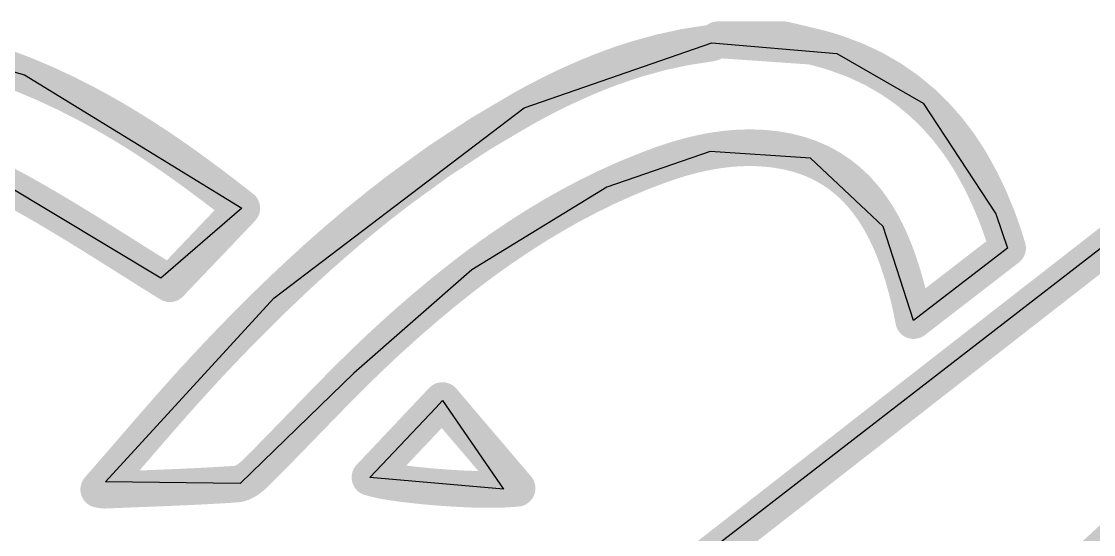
# Model space of a CAD drawing. Header units: millimetres. Extents: x 34 to 168, y 52 to 76.
# Drawn here: x 41.602 to 44.524, y 66.735 to 68.135 of the extents above; entities that cross this region are included whole.
import ezdxf

# ---------------------------------------------------------------- set-up
doc = ezdxf.new("R2010")
doc.units = ezdxf.units.MM
doc.layers.add('TopOverlay', color=2, linetype='Continuous')

msp = doc.modelspace()

# ---------------------------------------------------------------- linework, layer by layer
at = {"layer": 'TopOverlay'}
for p, q in [((41.27283084, 68.08511401999999), (41.60996504, 67.98941698)), ((42.97244644, 67.89908442), (43.48395164, 68.07700634)), ((43.48395164, 68.07700634), (43.82478662, 68.04787254)), ((43.82478662, 68.04787254), (44.05951818, 67.91201556)), ((41.60996504, 67.98941698), (42.20262323999999, 67.62555182)), ((44.05951818, 67.91201556), (44.25811823999999, 67.60988001999999)), ((42.29023546, 67.38032244), (42.97244644, 67.89908442)), ((42.77783164, 66.15054334), (44.87921174, 67.7764583)), ((43.47941774, 67.78071788), (43.19728978, 67.68287708)), ((43.75250076, 67.76175932), (43.47941774, 67.78071788)), ((43.95093826, 67.57597609999999), (43.75250076, 67.76175932)), ((41.98207504, 67.43471908), (41.55121992, 67.69369748)), ((43.19728978, 67.68287708), (42.82966288, 67.45717776)), ((42.20262323999999, 67.62555182), (41.98207504, 67.43471908)), ((44.25811823999999, 67.60988001999999), (44.28986824, 67.51689062)), ((44.03388704, 67.31905001999999), (43.95093826, 67.57597609999999)), ((44.28986824, 67.51689062), (44.03388704, 67.31905001999999)), ((42.82966288, 67.45717776), (42.50802014, 67.17581434)), ((41.83102632, 66.87940395999999), (42.29023546, 67.38032244)), ((42.50802014, 67.17581434), (42.19778708, 66.87475322)), ((42.7312328, 67.0814), (42.74951064, 67.10078782)), ((42.74951064, 67.10078782), (42.91630228, 66.85894171999999)), ((42.55194943999999, 66.89123782), (42.7312328, 67.0814)), ((42.91630228, 66.85894171999999), (42.55194943999999, 66.89123782)), ((42.19778708, 66.87475322), (41.83102632, 66.87940395999999))]:
    msp.add_line(p, q, dxfattribs=at)
at = {"layer": 'TopOverlay', "const_width": 0.0999998}
for points in [[(43.28080752, 68.03317864, -0.04339399902589023), (43.47788104, 68.07561442)], [(43.48198568, 68.07642213999999, -0.03353968328011846), (43.47788358, 68.07561442)], [(43.48395164, 68.07700888, -0.01446706197712794), (43.48198568, 68.07642213999999)], [(43.48586172, 68.0776896, -0.01281961580207956), (43.48395164, 68.07700634)], [(43.48771846, 68.07845668, -0.01113289654961738), (43.48586172, 68.07769214)], [(43.48952186, 68.0792898, -0.009431068064335708), (43.48771846, 68.07845668)], [(43.49126938, 68.08016864, -0.007722331794366899), (43.48951932, 68.07928726)], [(43.49297118, 68.08108811999999, -0.006000459943977112), (43.49127192, 68.08017118)], [(43.49621983999999, 68.08295502, -0.006687669695861878), (43.49296864, 68.08108557999999)], [(43.75509664, 68.06756261999999, -0.02292664421087126), (43.82478915999999, 68.04787254)], [(41.43048864, 68.04912222, -0.0310098986165919), (41.60996504, 67.98941698)], [(43.82478662, 68.04787254, -0.1056665316449494), (44.05951818, 67.91201556)], [(43.1801651, 67.99803012, -0.01948298350990078), (43.28080498, 68.03317864)], [(41.60996504, 67.98941698, -0.02599101912000822), (41.77641632, 67.91200286)], [(43.07752624, 67.95338199999999, -0.01763521361163189), (43.1801651, 67.99803012)], [(42.97244644, 67.89908442, -0.01568732253672582), (43.07752877999999, 67.95338199999999)], [(41.77641632, 67.91200286, -0.01100528184282735), (41.85491248, 67.86828184)], [(42.63014588, 67.67462462, -0.03585616665241548), (42.97244644, 67.89908442)], [(44.05951818, 67.91201556, -0.05116974430958979), (44.1512579, 67.80911254)], [(41.85491248, 67.86828184, -0.009667304033092123), (41.93034286, 67.82208686)], [(41.93034286, 67.82208686, -0.008326829598291004), (42.00276333999999, 67.77406562)], [(44.1512579, 67.80911254, -0.02322023215825775), (44.19092254, 67.74873674)], [(42.00276588, 67.77406562, -0.006978916606405214), (42.07224504, 67.72486836)], [(43.4139594, 67.76588174, -0.02226821202686011), (43.47941774, 67.78071788)], [(43.47941774, 67.78072042, -0.0249054744552101), (43.542458, 67.78886365999999)], [(43.54245546, 67.78886365999999, -0.02707439589177192), (43.60336212, 67.79034193999999)], [(43.60336212, 67.79034193999999, -0.02843240686279733), (43.66241204, 67.78519082)], [(43.66241204, 67.78518828, -0.05753841696261009), (43.75250076, 67.76175932)], [(43.19728978, 67.68287962, -0.02363596056363171), (43.34580104, 67.74432222)], [(43.34580104, 67.74432476, -0.01948009720367408), (43.41395686, 67.76588428)], [(43.75250076, 67.76175932, -0.1272888284490633), (43.8964705, 67.65742881999999)], [(44.19092254, 67.74873674, -0.04053423737777865), (44.25811823999999, 67.60988001999999)], [(42.07224249999999, 67.7248709, -0.00981207900196102), (42.20262323999999, 67.62555182)], [(41.55121992, 67.69369748, -0.009884617768891801), (41.59370904, 67.67137342)], [(41.59370904, 67.67137088, -0.005358700800963729), (41.65290882, 67.63791146)], [(42.46084725999999, 67.53698709999999, -0.01596117571008854), (42.63014588, 67.67462716)], [(43.05044476, 67.60549089999999, -0.02254451820750092), (43.19728978, 67.68287708)], [(43.8964705, 67.65742881999999, -0.02747975270144916), (43.9251344, 67.61917134)], [(42.90360482, 67.5110918, -0.02049849964588502), (43.05044729999999, 67.60549089999999)], [(43.9251344, 67.61917134, -0.02475055149420285), (43.95093826, 67.57597609999999)], [(44.26164376, 67.60074618, -0.004803164972219918), (44.26843064, 67.5823642)], [(43.95093826, 67.57597609999999, -0.02192672147438138), (43.97391764, 67.527805)], [(44.28106206, 67.54515828, -0.004707769739099237), (44.28986824, 67.51689062)], [(42.29023546, 67.38032244, -0.01408798953165296), (42.4608498, 67.53698709999999)], [(42.82966288, 67.45717776, -0.009289233586326447), (42.90360482, 67.5110918)], [(43.9739151, 67.527805, -0.01921722058051012), (43.99411064, 67.47462501999999)], [(42.7550961, 67.39861298, -0.00860272474960469), (42.82966288, 67.45718029999999)], [(43.99411064, 67.47462501999999, -0.02624872888786223), (44.02415884, 67.36697982)], [(42.60325744, 67.26698001999999, -0.01511649217630504), (42.75509864, 67.39861044)], [(42.20383482, 67.29436883999999, -0.006284746270903576), (42.29023292, 67.38032244)], [(44.02415884, 67.36697982, -0.01024513317761625), (44.03388704, 67.31905001999999)], [(42.11639024, 67.20307108, -0.00577463584858684), (42.20383735999999, 67.2943663)], [(42.24110424, 66.90383622, -0.02267444860644306), (42.22989522, 66.89362288)], [(42.19778708, 66.87475322, -0.05901996875180912), (42.18862784, 66.87297522)], [(42.20275278, 66.87654392, -0.02232326100318984), (42.19778708, 66.87475576)], [(42.20792676, 66.87890358, -0.01900826300841519), (42.20275531999999, 66.87654392)], [(42.21326584, 66.88181442, -0.01653197426409028), (42.20792422, 66.87890612)], [(42.21873446, 66.88525358, -0.01468768926412356), (42.21326584, 66.88181442)], [(42.22429198, 66.88919566, -0.01332053624420967), (42.21873446, 66.88525104)], [(42.22989776, 66.89362288, -0.01231804558137764), (42.22428944, 66.88919566)], [(42.6026326, 66.8799653, -0.03915376595966201), (42.55194943999999, 66.89123782)], [(42.64018142, 66.8744662, -0.008200019458106313), (42.60263514, 66.8799653)], [(42.68332332, 66.8693862, -0.006236390216398605), (42.64018142, 66.8744662)], [(42.73015583999999, 66.86497422, -0.005550598485090435), (42.68332332, 66.8693862)], [(41.81376194, 66.85833212, -0.005127931169417306), (41.81394736, 66.85829147999999)], [(41.81394736, 66.85829147999999, -0.005937072778484619), (41.81413024, 66.8582483)], [(41.81413024, 66.8582483, -0.006718315032597099), (41.81431058, 66.85820258)], [(41.81431058, 66.85820258, -0.007453786932824706), (41.81448838, 66.85814924)], [(41.81448838, 66.85814924, -0.008124946274365094), (41.81466364, 66.85809082)], [(41.82472457999999, 66.85655158, -0.004779729900080721), (41.82339615999999, 66.85671667999999)], [(41.82594886, 66.85642965999999, -0.00637516876753472), (41.82472712, 66.85655412)], [(41.8270817, 66.85634584, -0.00814260797304054), (41.82594886, 66.85642711999999)], [(41.82814088, 66.8563052, -0.009974042620313844), (41.8270817, 66.85634584)], [(41.82914164, 66.85631282, -0.01169543059924867), (41.82814088, 66.8563052)], [(42.82727782, 66.8591373, -0.01184408743442449), (42.73015583999999, 66.86497422)], [(42.8737522, 66.85821274, -0.007921978997314316), (42.82727527999999, 66.85913984)], [(42.91629974, 66.85893918, -0.01095274020351783), (42.8737522, 66.8582102)], [(42.95301543999999, 66.86157315999999, -0.01705990725502536), (42.91630228, 66.85894171999999)]]:
    msp.add_lwpolyline(points, format="xyb", dxfattribs=at)
at = {"layer": 'TopOverlay', "const_width": 0.0499999}
for points in [[(43.45288236, 68.07561442, 1), (43.50287972, 68.07561442, 1)], [(43.4528849, 68.07561442, 1), (43.50288226, 68.07561442, 1)], [(43.456987, 68.07642213999999, 1), (43.50698436, 68.07642213999999, 1)], [(43.456987, 68.07642213999999, 1), (43.50698436, 68.07642213999999, 1)], [(43.45895296, 68.07700888, 1), (43.50895032, 68.07700888, 1)], [(43.45895296, 68.07700634, 1), (43.50895032, 68.07700634, 1)], [(43.46086304, 68.07769214, 1), (43.5108604, 68.07769214, 1)], [(43.46086304, 68.0776896, 1), (43.5108604, 68.0776896, 1)], [(43.46271978, 68.07845668, 1), (43.51271714, 68.07845668, 1)], [(43.46271978, 68.07845668, 1), (43.51271714, 68.07845668, 1)], [(43.46452064, 68.07928726, 1), (43.514518, 68.07928726, 1)], [(43.46452318, 68.0792898, 1), (43.51452054, 68.0792898, 1)], [(43.4662707, 68.08016864, 1), (43.51626805999999, 68.08016864, 1)], [(43.46627324, 68.08017118, 1), (43.5162706, 68.08017118, 1)], [(43.46796996, 68.08108557999999, 1), (43.51796732, 68.08108557999999, 1)], [(43.46797249999999, 68.08108811999999, 1), (43.51796986, 68.08108811999999, 1)], [(43.47122116, 68.08295502, 1), (43.52121852, 68.08295502, 1)], [(43.47122116, 68.08295502, 1), (43.52121852, 68.08295502, 1)], [(43.47164026, 68.0831633, 1), (43.52163762, 68.0831633, 1)], [(43.47164026, 68.0831633, 1), (43.52163762, 68.0831633, 1)], [(43.47205936, 68.08337666, 1), (43.52205671999999, 68.08337666, 1)], [(43.47205936, 68.08337666, 1), (43.52205671999999, 68.08337666, 1)], [(43.47247846, 68.08359764, 1), (43.52247582, 68.08359764, 1)], [(43.47247846, 68.08359764, 1), (43.52247582, 68.08359764, 1)], [(43.47289502, 68.08382116, 1), (43.52289237999999, 68.08382116, 1)], [(43.47289502, 68.08382116, 1), (43.52289237999999, 68.08382116, 1)], [(43.47331412, 68.08404722, 1), (43.52331148, 68.08404722, 1)], [(43.47331412, 68.08404722, 1), (43.52331148, 68.08404722, 1)], [(43.47373068, 68.08427836, 1), (43.52372803999999, 68.08427836, 1)], [(43.47373068, 68.08427836, 1), (43.52372803999999, 68.08427836, 1)], [(43.47414724, 68.0845095, 1), (43.5241446, 68.0845095, 1)], [(43.47414724, 68.0845095, 1), (43.5241446, 68.0845095, 1)], [(43.47456125999999, 68.08474317999999, 1), (43.52455862, 68.08474317999999, 1)], [(43.47456125999999, 68.08474317999999, 1), (43.52455862, 68.08474317999999, 1)], [(43.47538676, 68.08521562, 1), (43.52538412, 68.08521562, 1)], [(43.47538676, 68.08521562, 1), (43.52538412, 68.08521562, 1)], [(43.47538676, 68.08521562, 1), (43.52538412, 68.08521562, 1)], [(43.65516796, 68.08521562, 1), (43.70516532, 68.08521562, 1)], [(43.65516796, 68.08521562, 1), (43.70516532, 68.08521562, 1)], [(43.73009795999999, 68.06756261999999, 1), (43.78009532, 68.06756261999999, 1)], [(43.73009795999999, 68.06756261999999, 1), (43.78009532, 68.06756261999999, 1)], [(43.73009795999999, 68.06756261999999, 1), (43.78009532, 68.06756261999999, 1)], [(43.79978793999999, 68.04787254, 1), (43.8497853, 68.04787254, 1)], [(43.79979048, 68.04787254, 1), (43.84978784, 68.04787254, 1)], [(43.2558063, 68.03317864, 1), (43.30580366, 68.03317864, 1)], [(43.25580884, 68.03317864, 1), (43.3058062, 68.03317864, 1)], [(41.58496636, 67.98941698, 1), (41.63496371999999, 67.98941698, 1)], [(41.58496636, 67.98941698, 1), (41.63496371999999, 67.98941698, 1)], [(43.15516642, 67.99803012, 1), (43.20516378, 67.99803012, 1)], [(43.15516642, 67.99803012, 1), (43.20516378, 67.99803012, 1)], [(43.05252755999999, 67.95338199999999, 1), (43.10252492, 67.95338199999999, 1)], [(43.0525301, 67.95338199999999, 1), (43.10252746, 67.95338199999999, 1)], [(41.75141764, 67.91200286, 1), (41.801415, 67.91200286, 1)], [(41.75141764, 67.91200286, 1), (41.801415, 67.91200286, 1)], [(42.94744776, 67.89908442, 1), (42.99744511999999, 67.89908442, 1)], [(42.94744776, 67.89908442, 1), (42.99744511999999, 67.89908442, 1)], [(44.03451949999999, 67.91201556, 1), (44.08451686, 67.91201556, 1)], [(44.03451949999999, 67.91201556, 1), (44.08451686, 67.91201556, 1)], [(41.8299138, 67.86828184, 1), (41.87991116, 67.86828184, 1)], [(41.8299138, 67.86828184, 1), (41.87991116, 67.86828184, 1)], [(41.90534418, 67.82208686, 1), (41.95534154, 67.82208686, 1)], [(41.90534418, 67.82208686, 1), (41.95534154, 67.82208686, 1)], [(44.12625921999999, 67.80911254, 1), (44.17625658, 67.80911254, 1)], [(44.12625921999999, 67.80911254, 1), (44.17625658, 67.80911254, 1)], [(41.97776466, 67.77406562, 1), (42.02776202, 67.77406562, 1)], [(41.9777672, 67.77406562, 1), (42.02776455999999, 67.77406562, 1)], [(43.45441906, 67.78072042, 1), (43.50441642, 67.78072042, 1)], [(43.45441906, 67.78071788, 1), (43.50441642, 67.78071788, 1)], [(43.51745678, 67.78886365999999, 1), (43.56745414, 67.78886365999999, 1)], [(43.51745932, 67.78886365999999, 1), (43.56745668, 67.78886365999999, 1)], [(43.57836344, 67.79034193999999, 1), (43.6283608, 67.79034193999999, 1)], [(43.57836344, 67.79034193999999, 1), (43.6283608, 67.79034193999999, 1)], [(43.63741336, 67.78519082, 1), (43.68741072, 67.78519082, 1)], [(43.63741336, 67.78518828, 1), (43.68741072, 67.78518828, 1)], [(43.32080235999999, 67.74432476, 1), (43.37079972, 67.74432476, 1)], [(43.32080235999999, 67.74432222, 1), (43.37079972, 67.74432222, 1)], [(43.38895818, 67.76588428, 1), (43.43895553999999, 67.76588428, 1)], [(43.38896072, 67.76588174, 1), (43.43895808, 67.76588174, 1)], [(43.72750208, 67.76175932, 1), (43.77749944, 67.76175932, 1)], [(43.72750208, 67.76175932, 1), (43.77749944, 67.76175932, 1)], [(44.16592386, 67.74873674, 1), (44.21592122, 67.74873674, 1)], [(44.16592386, 67.74873674, 1), (44.21592122, 67.74873674, 1)], [(42.04724382, 67.7248709, 1), (42.09724118, 67.7248709, 1)], [(42.04724636, 67.72486836, 1), (42.09724371999999, 67.72486836, 1)], [(41.56871036, 67.67137342, 1), (41.61870772, 67.67137342, 1)], [(41.56871036, 67.67137088, 1), (41.61870772, 67.67137088, 1)], [(42.6051472, 67.67462716, 1), (42.65514456, 67.67462716, 1)], [(42.6051472, 67.67462462, 1), (42.65514456, 67.67462462, 1)], [(43.1722911, 67.68287962, 1), (43.22228845999999, 67.68287962, 1)], [(43.1722911, 67.68287708, 1), (43.22228845999999, 67.68287708, 1)], [(43.87147182, 67.65742881999999, 1), (43.92146918, 67.65742881999999, 1)], [(43.87147182, 67.65742881999999, 1), (43.92146918, 67.65742881999999, 1)], [(41.62791014, 67.63791146, 1), (41.6779075, 67.63791146, 1)], [(41.62791014, 67.63791146, 1), (41.6779075, 67.63791146, 1)], [(41.65737922, 67.62067502, 1), (41.70737657999999, 67.62067502, 1)], [(41.65737922, 67.62067502, 1), (41.70737657999999, 67.62067502, 1)], [(41.6867467, 67.60317187999999, 1), (41.73674406, 67.60317187999999, 1)], [(41.6867467, 67.60317187999999, 1), (41.73674406, 67.60317187999999, 1)], [(42.17762456, 67.62555182, 1), (42.22762192, 67.62555182, 1)], [(42.17762456, 67.62555182, 1), (42.22762192, 67.62555182, 1)], [(42.17762456, 67.62555182, 1), (42.22762192, 67.62555182, 1)], [(43.02544607999999, 67.60549089999999, 1), (43.07544344, 67.60549089999999, 1)], [(43.02544862, 67.60549089999999, 1), (43.07544598, 67.60549089999999, 1)], [(43.90013571999999, 67.61917134, 1), (43.95013308, 67.61917134, 1)], [(43.90013571999999, 67.61917134, 1), (43.95013308, 67.61917134, 1)], [(44.23311956, 67.60988001999999, 1), (44.28311692, 67.60988001999999, 1)], [(44.23311956, 67.60988001999999, 1), (44.28311692, 67.60988001999999, 1)], [(44.23664508, 67.60074618, 1), (44.28664243999999, 67.60074618, 1)], [(44.23664508, 67.60074618, 1), (44.28664243999999, 67.60074618, 1)], [(41.7159948, 67.58545792, 1), (41.76599216, 67.58545792, 1)], [(41.7159948, 67.58545792, 1), (41.76599216, 67.58545792, 1)], [(43.92593958, 67.57597609999999, 1), (43.97593694, 67.57597609999999, 1)], [(43.92593958, 67.57597609999999, 1), (43.97593694, 67.57597609999999, 1)], [(44.24343196, 67.5823642, 1), (44.29342931999999, 67.5823642, 1)], [(44.24343196, 67.5823642, 1), (44.29342931999999, 67.5823642, 1)], [(41.74511589999999, 67.56758902, 1), (41.79511326, 67.56758902, 1)], [(41.74511589999999, 67.56758902, 1), (41.79511326, 67.56758902, 1)], [(41.77408968, 67.54961852, 1), (41.82408703999999, 67.54961852, 1)], [(41.77408968, 67.54961852, 1), (41.82408703999999, 67.54961852, 1)], [(44.24989118, 67.56383235999999, 1), (44.29988854, 67.56383235999999, 1)], [(44.24989118, 67.56383235999999, 1), (44.29988854, 67.56383235999999, 1)], [(44.25606338, 67.54515828, 1), (44.30606074, 67.54515828, 1)], [(44.25606338, 67.54515828, 1), (44.30606074, 67.54515828, 1)], [(41.80290852, 67.53160484, 1), (41.85290587999999, 67.53160484, 1)], [(41.80290852, 67.53160484, 1), (41.85290587999999, 67.53160484, 1)], [(41.83155718, 67.51359878, 1), (41.88155454, 67.51359878, 1)], [(41.83155718, 67.51359878, 1), (41.88155454, 67.51359878, 1)], [(42.43584858, 67.53698709999999, 1), (42.48584594, 67.53698709999999, 1)], [(42.43585112, 67.53698709999999, 1), (42.48584847999999, 67.53698709999999, 1)], [(42.87860614, 67.5110918, 1), (42.92860349999999, 67.5110918, 1)], [(42.87860614, 67.5110918, 1), (42.92860349999999, 67.5110918, 1)], [(43.94891642, 67.527805, 1), (43.99891378, 67.527805, 1)], [(43.94891896, 67.527805, 1), (43.99891632, 67.527805, 1)], [(44.26486956, 67.51689062, 1), (44.31486692, 67.51689062, 1)], [(44.26486956, 67.51689062, 1), (44.31486692, 67.51689062, 1)], [(44.26486956, 67.51689062, 1), (44.31486692, 67.51689062, 1)], [(41.86002295999999, 67.49565622, 1), (41.91002032, 67.49565622, 1)], [(41.86002295999999, 67.49565622, 1), (41.91002032, 67.49565622, 1)], [(41.8841682, 67.48040859999999, 1), (41.93416556, 67.48040859999999, 1)], [(41.8841682, 67.48040859999999, 1), (41.93416556, 67.48040859999999, 1)], [(41.89626622, 67.47278352, 1), (41.94626358, 67.47278352, 1)], [(41.89626622, 67.47278352, 1), (41.94626358, 67.47278352, 1)], [(41.9083871, 67.46516098, 1), (41.95838446, 67.46516098, 1)], [(41.9083871, 67.46516098, 1), (41.95838446, 67.46516098, 1)], [(41.92052576, 67.45754097999999, 1), (41.97052312, 67.45754097999999, 1)], [(41.92052576, 67.45754097999999, 1), (41.97052312, 67.45754097999999, 1)], [(42.8046642, 67.45718029999999, 1), (42.85466156, 67.45718029999999, 1)], [(42.8046642, 67.45717776, 1), (42.85466156, 67.45717776, 1)], [(43.96911196, 67.47462501999999, 1), (44.01910932, 67.47462501999999, 1)], [(43.96911196, 67.47462501999999, 1), (44.01910932, 67.47462501999999, 1)], [(41.93268728, 67.44992606, 1), (41.98268464, 67.44992606, 1)], [(41.93268728, 67.44992606, 1), (41.98268464, 67.44992606, 1)], [(41.94486912, 67.44231622, 1), (41.99486648, 67.44231622, 1)], [(41.94486912, 67.44231622, 1), (41.99486648, 67.44231622, 1)], [(41.95707635999999, 67.43471908, 1), (42.00707372, 67.43471908, 1)], [(41.95707635999999, 67.43471908, 1), (42.00707372, 67.43471908, 1)], [(41.98156196, 67.41955782, 1), (42.03155932, 67.41955782, 1)], [(41.98156196, 67.41955782, 1), (42.03155932, 67.41955782, 1)], [(41.98156196, 67.41955782, 1), (42.03155932, 67.41955782, 1)], [(42.73009742, 67.39861298, 1), (42.78009478, 67.39861298, 1)], [(42.73009996, 67.39861044, 1), (42.78009732, 67.39861044, 1)], [(42.26523424, 67.38032244, 1), (42.3152316, 67.38032244, 1)], [(42.26523678, 67.38032244, 1), (42.31523414, 67.38032244, 1)], [(43.99916016, 67.36697982, 1), (44.04915751999999, 67.36697982, 1)], [(43.99916016, 67.36697982, 1), (44.04915751999999, 67.36697982, 1)], [(44.36442994, 67.39050275999999, 1), (44.4144273, 67.39050275999999, 1)], [(44.36442994, 67.39050275999999, 1), (44.4144273, 67.39050275999999, 1)], [(44.00888836, 67.31905001999999, 1), (44.05888572, 67.31905001999999, 1)], [(44.00888836, 67.31905001999999, 1), (44.05888572, 67.31905001999999, 1)], [(44.00888836, 67.31905001999999, 1), (44.05888572, 67.31905001999999, 1)], [(42.17883613999999, 67.29436883999999, 1), (42.2288335, 67.29436883999999, 1)], [(42.17883868, 67.2943663, 1), (42.22883604, 67.2943663, 1)], [(42.57825876, 67.26698001999999, 1), (42.62825612, 67.26698001999999, 1)], [(42.57825876, 67.26698001999999, 1), (42.62825612, 67.26698001999999, 1)], [(42.53028324, 67.2219128, 1), (42.58028059999999, 67.2219128, 1)], [(42.53028324, 67.2219128, 1), (42.58028059999999, 67.2219128, 1)], [(42.55417955999999, 67.24460262, 1), (42.60417692, 67.24460262, 1)], [(42.55417955999999, 67.24460262, 1), (42.60417692, 67.24460262, 1)], [(42.09139156, 67.20307362, 1), (42.14138892, 67.20307362, 1)], [(42.09139156, 67.20307108, 1), (42.14138892, 67.20307108, 1)], [(42.50656472, 67.19896643999999, 1), (42.55656208, 67.19896643999999, 1)], [(42.50656472, 67.19896643999999, 1), (42.55656208, 67.19896643999999, 1)], [(44.12562676, 67.20431314, 1), (44.17562411999999, 67.20431314, 1)], [(44.12562676, 67.20431314, 1), (44.17562411999999, 67.20431314, 1)], [(42.48302146, 67.17581434, 1), (42.53301882, 67.17581434, 1)], [(42.48302146, 67.17581434, 1), (42.53301882, 67.17581434, 1)], [(42.02695176, 67.13276895999999, 1), (42.07694911999999, 67.13276895999999, 1)], [(42.02695176, 67.13276895999999, 1), (42.07694911999999, 67.13276895999999, 1)], [(42.04828014, 67.15635793999999, 1), (42.09827749999999, 67.15635793999999, 1)], [(42.04828014, 67.15635793999999, 1), (42.09827749999999, 67.15635793999999, 1)], [(42.45965091999999, 67.15251237999999, 1), (42.50964828, 67.15251237999999, 1)], [(42.45965091999999, 67.15251237999999, 1), (42.50964828, 67.15251237999999, 1)], [(42.00571481999999, 67.10900726, 1), (42.05571218, 67.10900726, 1)], [(42.00571481999999, 67.10900726, 1), (42.05571218, 67.10900726, 1)], [(42.41341784, 67.10566462, 1), (42.4634152, 67.10566462, 1)], [(42.41341784, 67.10566462, 1), (42.4634152, 67.10566462, 1)], [(42.43645056, 67.12911136, 1), (42.48644792, 67.12911136, 1)], [(42.43645056, 67.12911136, 1), (42.48644792, 67.12911136, 1)], [(41.98452106, 67.08506268, 1), (42.03451842, 67.08506268, 1)], [(41.98452106, 67.08506268, 1), (42.03451842, 67.08506268, 1)], [(42.39054768, 67.08222549999999, 1), (42.44054504, 67.08222549999999, 1)], [(42.39054768, 67.08222549999999, 1), (42.44054504, 67.08222549999999, 1)], [(42.72451196, 67.10078782, 1), (42.77450932, 67.10078782, 1)], [(42.72451196, 67.10078782, 1), (42.77450932, 67.10078782, 1)], [(42.72451196, 67.10078782, 1), (42.77450932, 67.10078782, 1)], [(42.72451196, 67.10078782, 1), (42.77450932, 67.10078782, 1)], [(41.96332476, 67.06091744, 1), (42.01332212, 67.06091744, 1)], [(41.96332476, 67.06091744, 1), (42.01332212, 67.06091744, 1)], [(41.94207766, 67.03656138, 1), (41.99207501999999, 67.03656138, 1)], [(41.94207766, 67.03656138, 1), (41.99207501999999, 67.03656138, 1)], [(42.33262806, 67.02250756, 1), (42.38262542, 67.02250756, 1)], [(42.33262806, 67.02250756, 1), (42.38262542, 67.02250756, 1)], [(42.34528996, 67.03558602, 1), (42.39528731999999, 67.03558602, 1)], [(42.34528996, 67.03558602, 1), (42.39528731999999, 67.03558602, 1)], [(43.89262747999999, 67.02258121999999, 1), (43.94262484, 67.02258121999999, 1)], [(43.89262747999999, 67.02258121999999, 1), (43.94262484, 67.02258121999999, 1)], [(41.89925072, 66.9871533, 1), (41.94924808, 66.9871533, 1)], [(41.89925072, 66.9871533, 1), (41.94924808, 66.9871533, 1)], [(41.92073658, 67.01197671999999, 1), (41.97073394, 67.01197671999999, 1)], [(41.92073658, 67.01197671999999, 1), (41.97073394, 67.01197671999999, 1)], [(42.30707057999999, 66.99615759999999, 1), (42.35706794, 66.99615759999999, 1)], [(42.30707057999999, 66.99615759999999, 1), (42.35706794, 66.99615759999999, 1)], [(42.31988488, 67.00935797999999, 1), (42.36988224, 67.00935797999999, 1)], [(42.31988488, 67.00935797999999, 1), (42.36988224, 67.00935797999999, 1)], [(41.87757436, 66.96207842, 1), (41.92757172, 66.96207842, 1)], [(41.87757436, 66.96207842, 1), (41.92757172, 66.96207842, 1)], [(42.26828224, 66.95642692, 1), (42.3182796, 66.95642692, 1)], [(42.26828224, 66.95642692, 1), (42.3182796, 66.95642692, 1)], [(42.2812591, 66.96967302, 1), (42.33125646, 66.96967302, 1)], [(42.2812591, 66.96967302, 1), (42.33125646, 66.96967302, 1)], [(42.29419278, 66.98292166, 1), (42.34419013999999, 66.98292166, 1)], [(42.29419278, 66.98292166, 1), (42.34419013999999, 66.98292166, 1)], [(41.85096278, 66.93125044, 1), (41.90096014, 66.93125044, 1)], [(41.85096278, 66.93125044, 1), (41.90096014, 66.93125044, 1)], [(41.85985532, 66.94155013999999, 1), (41.90985268, 66.94155013999999, 1)], [(41.85985532, 66.94155013999999, 1), (41.90985268, 66.94155013999999, 1)], [(42.24222946, 66.930016, 1), (42.29222682, 66.930016, 1)], [(42.24222946, 66.930016, 1), (42.29222682, 66.930016, 1)], [(42.25526982, 66.94320114, 1), (42.30526717999999, 66.94320114, 1)], [(42.25526982, 66.94320114, 1), (42.30526717999999, 66.94320114, 1)], [(41.82410482, 66.90021417999999, 1), (41.87410217999999, 66.90021417999999, 1)], [(41.82410482, 66.90021417999999, 1), (41.87410217999999, 66.90021417999999, 1)], [(41.8330888, 66.91058246, 1), (41.88308616, 66.91058246, 1)], [(41.8330888, 66.91058246, 1), (41.88308616, 66.91058246, 1)], [(41.84203976, 66.92092788, 1), (41.89203712, 66.92092788, 1)], [(41.84203976, 66.92092788, 1), (41.89203712, 66.92092788, 1)], [(42.21610556, 66.90383622, 1), (42.26610291999999, 66.90383622, 1)], [(42.21610556, 66.90383622, 1), (42.26610291999999, 66.90383622, 1)], [(41.79692936, 66.86896202, 1), (41.84692672, 66.86896202, 1)], [(41.79692936, 66.86896202, 1), (41.84692672, 66.86896202, 1)], [(41.80602764, 66.87940395999999, 1), (41.856025, 66.87940395999999, 1)], [(41.80602764, 66.87940395999999, 1), (41.856025, 66.87940395999999, 1)], [(41.81508782, 66.8898205, 1), (41.86508517999999, 66.8898205, 1)], [(41.81508782, 66.8898205, 1), (41.86508517999999, 66.8898205, 1)], [(42.07871442, 66.86791045999999, 1), (42.12871178, 66.86791045999999, 1)], [(42.07871442, 66.86791045999999, 1), (42.12871178, 66.86791045999999, 1)], [(42.10707859999999, 66.86946494, 1), (42.15707596, 66.86946494, 1)], [(42.10707859999999, 66.86946494, 1), (42.15707596, 66.86946494, 1)], [(42.13539452, 66.87114642, 1), (42.18539188, 66.87114642, 1)], [(42.13539452, 66.87114642, 1), (42.18539188, 66.87114642, 1)], [(42.16362916, 66.87297522, 1), (42.21362652, 66.87297522, 1)], [(42.16362916, 66.87297522, 1), (42.21362652, 66.87297522, 1)], [(42.17278839999999, 66.87475576, 1), (42.22278576, 66.87475576, 1)], [(42.17278839999999, 66.87475322, 1), (42.22278576, 66.87475322, 1)], [(42.17775409999999, 66.87654392, 1), (42.22775146, 66.87654392, 1)], [(42.17775664, 66.87654392, 1), (42.227754, 66.87654392, 1)], [(42.18292554, 66.87890612, 1), (42.2329229, 66.87890612, 1)], [(42.18292808, 66.87890358, 1), (42.23292544, 66.87890358, 1)], [(42.18826716, 66.88181442, 1), (42.23826451999999, 66.88181442, 1)], [(42.18826716, 66.88181442, 1), (42.23826451999999, 66.88181442, 1)], [(42.19373578, 66.88525358, 1), (42.24373314, 66.88525358, 1)], [(42.19373578, 66.88525104, 1), (42.24373314, 66.88525104, 1)], [(42.19929076, 66.88919566, 1), (42.24928812, 66.88919566, 1)], [(42.1992933, 66.88919566, 1), (42.24929066, 66.88919566, 1)], [(42.20489654, 66.89362288, 1), (42.2548939, 66.89362288, 1)], [(42.20489908, 66.89362288, 1), (42.25489644, 66.89362288, 1)], [(42.52695076, 66.89123782, 1), (42.57694812, 66.89123782, 1)], [(42.52695076, 66.89123782, 1), (42.57694812, 66.89123782, 1)], [(42.52695076, 66.89123782, 1), (42.57694812, 66.89123782, 1)], [(42.57763392, 66.8799653, 1), (42.62763128, 66.8799653, 1)], [(42.57763646, 66.8799653, 1), (42.62763382, 66.8799653, 1)], [(42.61518273999999, 66.8744662, 1), (42.6651801, 66.8744662, 1)], [(42.61518273999999, 66.8744662, 1), (42.6651801, 66.8744662, 1)], [(42.65832464, 66.8693862, 1), (42.708322, 66.8693862, 1)], [(42.65832464, 66.8693862, 1), (42.708322, 66.8693862, 1)], [(41.78778536, 66.85849721999999, 1), (41.83778272, 66.85849721999999, 1)], [(41.78778536, 66.85849721999999, 1), (41.83778272, 66.85849721999999, 1)], [(41.78818922, 66.85843625999999, 1), (41.83818658, 66.85843625999999, 1)], [(41.78818922, 66.85843625999999, 1), (41.83818658, 66.85843625999999, 1)], [(41.7883848, 66.85840324, 1), (41.83838215999999, 66.85840324, 1)], [(41.7883848, 66.85840324, 1), (41.83838215999999, 66.85840324, 1)], [(41.7885753, 66.85836768, 1), (41.83857266, 66.85836768, 1)], [(41.7885753, 66.85836768, 1), (41.83857266, 66.85836768, 1)], [(41.78876326, 66.85833212, 1), (41.83876062, 66.85833212, 1)], [(41.78876326, 66.85833212, 1), (41.83876062, 66.85833212, 1)], [(41.78894868, 66.85829147999999, 1), (41.83894604, 66.85829147999999, 1)], [(41.78894868, 66.85829147999999, 1), (41.83894604, 66.85829147999999, 1)], [(41.78913155999999, 66.8582483, 1), (41.83912892, 66.8582483, 1)], [(41.78913155999999, 66.8582483, 1), (41.83912892, 66.8582483, 1)], [(41.78931189999999, 66.85820258, 1), (41.83930926, 66.85820258, 1)], [(41.78931189999999, 66.85820258, 1), (41.83930926, 66.85820258, 1)], [(41.7894897, 66.85814924, 1), (41.83948706, 66.85814924, 1)], [(41.7894897, 66.85814924, 1), (41.83948706, 66.85814924, 1)], [(41.78966496, 66.85809082, 1), (41.83966232, 66.85809082, 1)], [(41.78966496, 66.85809082, 1), (41.83966232, 66.85809082, 1)], [(41.79363752, 66.85743803999999, 1), (41.84363488, 66.85743803999999, 1)], [(41.79363752, 66.85743803999999, 1), (41.84363488, 66.85743803999999, 1)], [(41.7953698, 66.85716117999999, 1), (41.84536716, 66.85716117999999, 1)], [(41.7953698, 66.85716117999999, 1), (41.84536716, 66.85716117999999, 1)], [(41.79695221999999, 66.85691987999999, 1), (41.84694958, 66.85691987999999, 1)], [(41.79695221999999, 66.85691987999999, 1), (41.84694958, 66.85691987999999, 1)], [(41.79839748, 66.85671667999999, 1), (41.84839484, 66.85671667999999, 1)], [(41.79840002, 66.85671667999999, 1), (41.84839737999999, 66.85671667999999, 1)], [(41.7997259, 66.85655158, 1), (41.84972326, 66.85655158, 1)], [(41.79972844, 66.85655412, 1), (41.84972579999999, 66.85655412, 1)], [(41.80095018, 66.85642965999999, 1), (41.85094754, 66.85642965999999, 1)], [(41.80095018, 66.85642711999999, 1), (41.85094754, 66.85642711999999, 1)], [(41.80208302, 66.85634584, 1), (41.85208038, 66.85634584, 1)], [(41.80208302, 66.85634584, 1), (41.85208038, 66.85634584, 1)], [(41.8031422, 66.8563052, 1), (41.85313956, 66.8563052, 1)], [(41.8031422, 66.8563052, 1), (41.85313956, 66.8563052, 1)], [(41.80414296, 66.85631282, 1), (41.85414032, 66.85631282, 1)], [(41.80414296, 66.85631282, 1), (41.85414032, 66.85631282, 1)], [(41.80414296, 66.85631282, 1), (41.85414032, 66.85631282, 1)], [(41.88125736, 66.85938621999999, 1), (41.93125472, 66.85938621999999, 1)], [(41.88125736, 66.85938621999999, 1), (41.93125472, 66.85938621999999, 1)], [(41.88125736, 66.85938621999999, 1), (41.93125472, 66.85938621999999, 1)], [(41.93718562, 66.86155538, 1), (41.98718298, 66.86155538, 1)], [(41.93718562, 66.86155538, 1), (41.98718298, 66.86155538, 1)], [(41.96535421999999, 66.86268822, 1), (42.01535158, 66.86268822, 1)], [(41.96535421999999, 66.86268822, 1), (42.01535158, 66.86268822, 1)], [(41.99362188, 66.86387694, 1), (42.04361924, 66.86387694, 1)], [(41.99362188, 66.86387694, 1), (42.04361924, 66.86387694, 1)], [(42.02195812, 66.86513169999999, 1), (42.07195548, 66.86513169999999, 1)], [(42.02195812, 66.86513169999999, 1), (42.07195548, 66.86513169999999, 1)], [(42.05033246, 66.86647282, 1), (42.10032982, 66.86647282, 1)], [(42.05033246, 66.86647282, 1), (42.10032982, 66.86647282, 1)], [(42.70515716, 66.86497422, 1), (42.75515452, 66.86497422, 1)], [(42.70515716, 66.86497422, 1), (42.75515452, 66.86497422, 1)], [(42.8022766, 66.85913984, 1), (42.85227396, 66.85913984, 1)], [(42.80227914, 66.8591373, 1), (42.85227649999999, 66.8591373, 1)], [(42.84875352, 66.85821274, 1), (42.89875087999999, 66.85821274, 1)], [(42.84875352, 66.8582102, 1), (42.89875087999999, 66.8582102, 1)], [(42.89130106, 66.85893918, 1), (42.94129842, 66.85893918, 1)], [(42.8913036, 66.85894171999999, 1), (42.94130096, 66.85894171999999, 1)], [(42.92801676, 66.86157315999999, 1), (42.97801412, 66.86157315999999, 1)], [(42.92801676, 66.86157062, 1), (42.97801412, 66.86157062, 1)], [(42.92801676, 66.86157062, 1), (42.97801412, 66.86157062, 1)]]:
    msp.add_lwpolyline(points, format="xyb", close=True, dxfattribs=at)
at = {"layer": 'TopOverlay', "const_width": 0.0999998}
for points in [[(43.49621983999999, 68.08295502), (43.49663894, 68.0831633)], [(43.49663894, 68.0831633), (43.49705804, 68.08337666)], [(43.49705804, 68.08337666), (43.49747714, 68.08359764)], [(43.49747714, 68.08359764), (43.4978937, 68.08382116)], [(43.4978937, 68.08382116), (43.4983128, 68.08404722)], [(43.4983128, 68.08404722), (43.49872936, 68.08427836)], [(43.49872936, 68.08427836), (43.49914592, 68.0845095)], [(43.49914592, 68.0845095), (43.49955994, 68.08474317999999)], [(43.49955994, 68.08474317999999), (43.50038544, 68.08521562)], [(43.50038544, 68.08521562), (43.75509664, 68.06756261999999)], [(43.50038544, 68.08521562), (43.68016664, 68.08521562)], [(43.68016664, 68.08521562), (43.75509664, 68.06756261999999)], [(41.65290882, 67.63791146), (41.6823779, 67.62067502)], [(41.6823779, 67.62067502), (41.71174538, 67.60317187999999)], [(41.71174538, 67.60317187999999), (41.74099348, 67.58545792)], [(42.00656064, 67.41955782), (42.20262323999999, 67.62555182)], [(42.00656064, 67.41955782), (42.20262323999999, 67.62555182)], [(44.25811823999999, 67.60988001999999), (44.26164376, 67.60074618)], [(41.74099348, 67.58545792), (41.77011458, 67.56758902)], [(44.26843064, 67.5823642), (44.27488985999999, 67.56383235999999)], [(44.38942862, 67.39050275999999), (44.62601184, 67.57487628)], [(41.77011458, 67.56758902), (41.79908836, 67.54961852)], [(41.79908836, 67.54961852), (41.8279072, 67.53160484)], [(44.27488985999999, 67.56383235999999), (44.28106206, 67.54515828)], [(41.8279072, 67.53160484), (41.85655586, 67.51359878)], [(41.85655586, 67.51359878), (41.88502164, 67.49565622)], [(44.03388704, 67.31905001999999), (44.28986824, 67.51689062)], [(44.03388704, 67.31905001999999), (44.28986824, 67.51689062)], [(41.88502164, 67.49565622), (41.90916688, 67.48040859999999)], [(41.90916688, 67.48040859999999), (41.9212649, 67.47278352)], [(41.9212649, 67.47278352), (41.93338577999999, 67.46516098)], [(41.93338577999999, 67.46516098), (41.94552444, 67.45754097999999)], [(41.94552444, 67.45754097999999), (41.95768596, 67.44992606)], [(41.95768596, 67.44992606), (41.9698678, 67.44231622)], [(41.9698678, 67.44231622), (41.98207504, 67.43471908)], [(41.98207504, 67.43471908), (42.00656064, 67.41955782)], [(44.15062544, 67.20431314), (44.38942862, 67.39050275999999)], [(43.57163243999999, 65.79804722), (45.20000104, 67.30000002)], [(42.57917824, 67.24460262), (42.60325744, 67.26698001999999)], [(42.5315634, 67.19896643999999), (42.55528192, 67.2219128)], [(42.55528192, 67.2219128), (42.57917824, 67.24460262)], [(42.07327882, 67.15635793999999), (42.11639024, 67.20307362)], [(42.50802014, 67.17581434), (42.5315634, 67.19896643999999)], [(43.91762616, 67.02258121999999), (44.15062544, 67.20431314)], [(42.4846496, 67.15251237999999), (42.50802014, 67.17581434)], [(42.0307135, 67.10900726), (42.05195044, 67.13276895999999)], [(42.05195044, 67.13276895999999), (42.07327882, 67.15635793999999)], [(42.46144924, 67.12911136), (42.4846496, 67.15251237999999)], [(42.00951973999999, 67.08506268), (42.0307135, 67.10900726)], [(42.41554636, 67.08222549999999), (42.43841652, 67.10566462)], [(42.43841652, 67.10566462), (42.46144924, 67.12911136)], [(41.98832343999999, 67.06091744), (42.00951973999999, 67.08506268)], [(42.37028864, 67.03558602), (42.41554636, 67.08222549999999)], [(42.55194943999999, 66.89123782), (42.74951064, 67.10078782)], [(42.55194943999999, 66.89123782), (42.74951064, 67.10078782)], [(42.74951064, 67.10078782), (42.95301543999999, 66.86157062)], [(42.74951064, 67.10078782), (42.95301543999999, 66.86157062)], [(41.96707634, 67.03656138), (41.98832343999999, 67.06091744)], [(41.94573526, 67.01197671999999), (41.96707634, 67.03656138)], [(42.34488356, 67.00935797999999), (42.35762674, 67.02250756)], [(42.35762674, 67.02250756), (42.37028864, 67.03558602)], [(43.33370301999999, 66.56692045999999), (43.91762616, 67.02258121999999)], [(41.90257304, 66.96207842), (41.9242494, 66.9871533)], [(41.9242494, 66.9871533), (41.94573526, 67.01197671999999)], [(42.31919146, 66.98292166), (42.33206926, 66.99615759999999)], [(42.33206926, 66.99615759999999), (42.34488356, 67.00935797999999)], [(41.884854, 66.94155013999999), (41.90257304, 66.96207842)], [(42.2802685, 66.94320114), (42.29328092, 66.95642692)], [(42.29328092, 66.95642692), (42.30625778, 66.96967302)], [(42.30625778, 66.96967302), (42.31919146, 66.98292166)], [(41.86703843999999, 66.92092788), (41.87596146, 66.93125044)], [(41.87596146, 66.93125044), (41.884854, 66.94155013999999)], [(42.24110424, 66.90383622), (42.26722814, 66.930016)], [(42.26722814, 66.930016), (42.2802685, 66.94320114)], [(41.8400865, 66.8898205), (41.8491035, 66.90021417999999)], [(41.8491035, 66.90021417999999), (41.85808747999999, 66.91058246)], [(41.85808747999999, 66.91058246), (41.86703843999999, 66.92092788)], [(41.81278404, 66.85849721999999), (41.82192804, 66.86896202)], [(41.82192804, 66.86896202), (41.83102632, 66.87940395999999)], [(41.83102632, 66.87940395999999), (41.8400865, 66.8898205)], [(42.07533114, 66.86647282), (42.1037131, 66.86791045999999)], [(42.1037131, 66.86791045999999), (42.13207728, 66.86946494)], [(42.13207728, 66.86946494), (42.16039319999999, 66.87114642)], [(42.16039319999999, 66.87114642), (42.18862784, 66.87297522)], [(41.81278404, 66.85849721999999), (41.8131879, 66.85843625999999)], [(41.8131879, 66.85843625999999), (41.81338348, 66.85840324)], [(41.81338348, 66.85840324), (41.81357398, 66.85836768)], [(41.81357398, 66.85836768), (41.81376194, 66.85833212)], [(41.81466364, 66.85809082), (41.8186362, 66.85743803999999)], [(41.8186362, 66.85743803999999), (41.82036848, 66.85716117999999)], [(41.82036848, 66.85716117999999), (41.8219509, 66.85691987999999)], [(41.8219509, 66.85691987999999), (41.8233987, 66.85671667999999)], [(41.82914164, 66.85631282), (41.90625604, 66.85938621999999)], [(41.82914164, 66.85631282), (41.90625604, 66.85938621999999)], [(41.90625604, 66.85938621999999), (41.9621843, 66.86155538)], [(41.9621843, 66.86155538), (41.9903529, 66.86268822)], [(41.9903529, 66.86268822), (42.01862056, 66.86387694)], [(42.01862056, 66.86387694), (42.0469568, 66.86513169999999)], [(42.0469568, 66.86513169999999), (42.07533114, 66.86647282)]]:
    msp.add_lwpolyline(points, dxfattribs=at)

doc.saveas('drawing.dxf')
